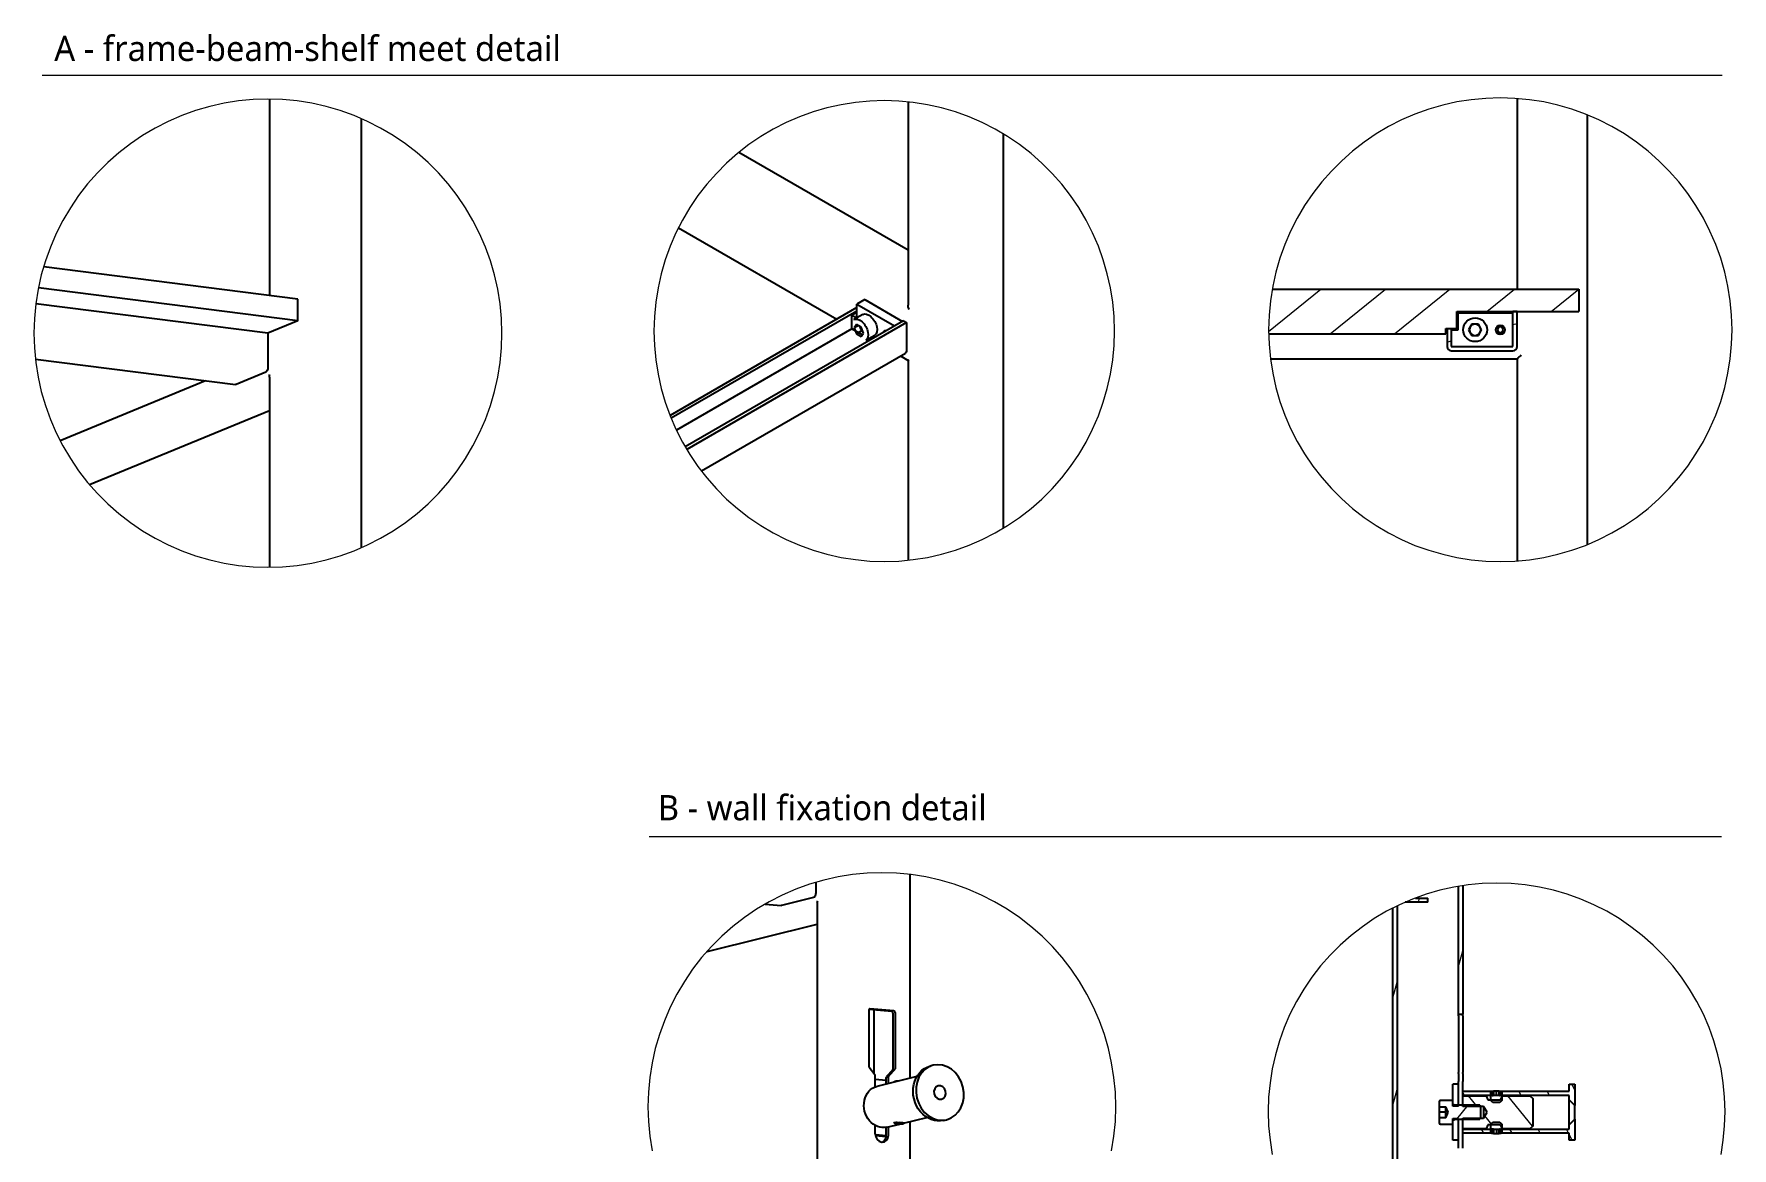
# Model space of a CAD drawing. Header units: inches. Extents: x 20 to 1275, y 6 to 408.
# Drawn here: x 1051.3 to 1253.5, y 151.7 to 284.3 of the extents above; entities that cross this region are included whole.
import ezdxf

# ---------------------------------------------------------------- set-up
doc = ezdxf.new("R2010")
doc.units = ezdxf.units.IN
doc.header["$LTSCALE"] = 12.7
doc.header["$MEASUREMENT"] = 0
for name, color, linetype, lineweight in [('ANNOTATION_TEXT', 251, 'Continuous', 25), ('DETAIL_VIEW_BORDER', 7, 'Continuous', 15), ('SKETCHED_GEOMETRY', 7, 'Continuous', 15), ('VIEW_HATCHES', 7, 'Continuous', 13), ('Visible', 7, 'Continuous', 25)]:
    doc.layers.add(name, color=color, linetype=linetype, lineweight=lineweight)
doc.styles.add('Onshape-Standard-View-Label', font='Open Sans', dxfattribs={"height": 3})

msp = doc.modelspace()

# ---------------------------------------------------------------- linework, layer by layer
at = {"layer": 'DETAIL_VIEW_BORDER', "flags": 128}
for points in [[(1107.04437, 248.692), (1106.98939, 250.4414), (1106.82468, 252.18389), (1106.55087, 253.91261), (1106.16907, 255.62072), (1105.68076, 257.30148), (1105.08788, 258.94827), (1104.39277, 260.55458), (1103.59816, 262.11408), (1102.70721, 263.6206), (1101.72342, 265.06821), (1100.65067, 266.45118), (1099.4932, 267.76407), (1098.25558, 269.0017), (1096.94269, 270.15917), (1095.55971, 271.23191), (1094.1121, 272.21571), (1092.60558, 273.10666), (1091.04608, 273.90126), (1089.43977, 274.59638), (1087.79299, 275.18926), (1086.11222, 275.67756), (1084.40411, 276.05937), (1082.6754, 276.33317), (1080.9329, 276.49789), (1079.18351, 276.55286), (1077.43411, 276.49789), (1075.69161, 276.33317), (1073.9629, 276.05937), (1072.25479, 275.67756), (1070.57403, 275.18926), (1068.92724, 274.59638), (1067.32093, 273.90126), (1065.76143, 273.10666), (1064.25491, 272.21571), (1062.8073, 271.23191), (1061.42432, 270.15917), (1060.11143, 269.0017), (1058.87381, 267.76407), (1057.71634, 266.45118), (1056.6436, 265.06821), (1055.6598, 263.6206), (1054.76885, 262.11408), (1053.97424, 260.55458), (1053.27913, 258.94827), (1052.68625, 257.30148), (1052.19794, 255.62072), (1051.81614, 253.91261), (1051.54234, 252.18389), (1051.37762, 250.4414), (1051.32264, 248.692), (1051.37762, 246.9426), (1051.54234, 245.20011), (1051.81614, 243.4714), (1052.19794, 241.76329), (1052.68625, 240.08252), (1053.27913, 238.43574), (1053.97424, 236.82943), (1054.76885, 235.26993), (1055.6598, 233.76341), (1056.6436, 232.3158), (1057.71634, 230.93282), (1058.87381, 229.61993), (1060.11143, 228.38231), (1061.42432, 227.22484), (1062.8073, 226.15209), (1064.25491, 225.1683), (1065.76143, 224.27734), (1067.32093, 223.48274), (1068.92724, 222.78763), (1070.57403, 222.19475), (1072.25479, 221.70644), (1073.9629, 221.32463), (1075.69161, 221.05083), (1077.43411, 220.88612), (1079.18351, 220.83114), (1080.9329, 220.88612), (1082.6754, 221.05083), (1084.40411, 221.32463), (1086.11222, 221.70644), (1087.79299, 222.19475), (1089.43977, 222.78763), (1091.04608, 223.48274), (1092.60558, 224.27734), (1094.1121, 225.1683), (1095.55971, 226.15209), (1096.94269, 227.22484), (1098.25558, 228.38231), (1099.4932, 229.61993), (1100.65067, 230.93282), (1101.72342, 232.3158), (1102.70721, 233.76341), (1103.59816, 235.26993), (1104.39277, 236.82943), (1105.08788, 238.43574), (1105.68076, 240.08252), (1106.16907, 241.76329), (1106.55087, 243.4714), (1106.82468, 245.20011), (1106.98939, 246.9426)], [(1180.00173, 248.94334), (1179.94762, 250.66522), (1179.78549, 252.3803), (1179.516, 254.08183), (1179.1402, 255.76307), (1178.65957, 257.4174), (1178.07602, 259.03828), (1177.39184, 260.61932), (1176.60973, 262.15429), (1175.73279, 263.63711), (1174.76447, 265.06195), (1173.7086, 266.42318), (1172.56934, 267.71542), (1171.35118, 268.93357), (1170.05894, 270.07283), (1168.69772, 271.12871), (1167.27288, 272.09702), (1165.79006, 272.97397), (1164.25509, 273.75607), (1162.67405, 274.44025), (1161.05316, 275.0238), (1159.39884, 275.50443), (1157.71759, 275.88023), (1156.01607, 276.14973), (1154.30099, 276.31185), (1152.57911, 276.36596), (1150.85723, 276.31185), (1149.14214, 276.14973), (1147.44062, 275.88023), (1145.75938, 275.50443), (1144.10505, 275.0238), (1142.48417, 274.44025), (1140.90312, 273.75607), (1139.36816, 272.97397), (1137.88533, 272.09702), (1136.46049, 271.12871), (1135.09927, 270.07283), (1133.80703, 268.93357), (1132.58888, 267.71542), (1131.44961, 266.42318), (1130.39374, 265.06195), (1129.42542, 263.63711), (1128.54848, 262.15429), (1127.76638, 260.61932), (1127.0822, 259.03828), (1126.49864, 257.4174), (1126.01802, 255.76307), (1125.64222, 254.08183), (1125.37272, 252.3803), (1125.2106, 250.66522), (1125.15649, 248.94334), (1125.2106, 247.22146), (1125.37272, 245.50637), (1125.64222, 243.80485), (1126.01802, 242.12361), (1126.49864, 240.46928), (1127.0822, 238.8484), (1127.76638, 237.26735), (1128.54848, 235.73239), (1129.42542, 234.24956), (1130.39374, 232.82473), (1131.44961, 231.4635), (1132.58888, 230.17126), (1133.80703, 228.95311), (1135.09927, 227.81385), (1136.46049, 226.75797), (1137.88533, 225.78965), (1139.36816, 224.91271), (1140.90312, 224.13061), (1142.48417, 223.44643), (1144.10505, 222.86288), (1145.75938, 222.38225), (1147.44062, 222.00645), (1149.14214, 221.73695), (1150.85723, 221.57483), (1152.57911, 221.52072), (1154.30099, 221.57483), (1156.01607, 221.73695), (1157.71759, 222.00645), (1159.39884, 222.38225), (1161.05316, 222.86288), (1162.67405, 223.44643), (1164.25509, 224.13061), (1165.79006, 224.91271), (1167.27288, 225.78965), (1168.69772, 226.75797), (1170.05894, 227.81385), (1171.35118, 228.95311), (1172.56934, 230.17126), (1173.7086, 231.4635), (1174.76447, 232.82473), (1175.73279, 234.24956), (1176.60973, 235.73239), (1177.39184, 237.26735), (1178.07602, 238.8484), (1178.65957, 240.46928), (1179.1402, 242.12361), (1179.516, 243.80485), (1179.78549, 245.50637), (1179.94762, 247.22146)], [(1253.53846, 249.10064), (1253.48401, 250.83341), (1253.32086, 252.55935), (1253.04966, 254.27163), (1252.67148, 255.96351), (1252.18781, 257.6283), (1251.60057, 259.25944), (1250.91206, 260.85049), (1250.12501, 262.39516), (1249.24252, 263.88737), (1248.26808, 265.32122), (1247.20552, 266.69105), (1246.05905, 267.99147), (1244.83319, 269.21733), (1243.53278, 270.3638), (1242.16294, 271.42635), (1240.72909, 272.40079), (1239.23689, 273.28328), (1237.69221, 274.07033), (1236.10117, 274.75884), (1234.47003, 275.34609), (1232.80524, 275.82975), (1231.11336, 276.20793), (1229.40107, 276.47913), (1227.67514, 276.64228), (1225.94236, 276.69674), (1224.20959, 276.64228), (1222.48366, 276.47913), (1220.77137, 276.20793), (1219.07949, 275.82975), (1217.4147, 275.34609), (1215.78356, 274.75884), (1214.19252, 274.07033), (1212.64784, 273.28328), (1211.15564, 272.40079), (1209.72179, 271.42635), (1208.35195, 270.3638), (1207.05154, 269.21733), (1205.82568, 267.99147), (1204.67921, 266.69105), (1203.61665, 265.32122), (1202.64221, 263.88737), (1201.75972, 262.39516), (1200.97267, 260.85049), (1200.28416, 259.25944), (1199.69692, 257.6283), (1199.21325, 255.96351), (1198.83507, 254.27163), (1198.56387, 252.55935), (1198.40072, 250.83341), (1198.34627, 249.10064), (1198.40072, 247.36787), (1198.56387, 245.64193), (1198.83507, 243.92965), (1199.21325, 242.23777), (1199.69692, 240.57298), (1200.28416, 238.94184), (1200.97267, 237.35079), (1201.75972, 235.80612), (1202.64221, 234.31391), (1203.61665, 232.88006), (1204.67921, 231.51023), (1205.82568, 230.20981), (1207.05154, 228.98395), (1208.35195, 227.83748), (1209.72179, 226.77493), (1211.15564, 225.80048), (1212.64784, 224.918), (1214.19252, 224.13094), (1215.78356, 223.44244), (1217.4147, 222.85519), (1219.07949, 222.37153), (1220.77137, 221.99335), (1222.48366, 221.72215), (1224.20959, 221.559), (1225.94236, 221.50454), (1227.67514, 221.559), (1229.40107, 221.72215), (1231.11336, 221.99335), (1232.80524, 222.37153), (1234.47003, 222.85519), (1236.10117, 223.44244), (1237.69221, 224.13094), (1239.23689, 224.918), (1240.72909, 225.80048), (1242.16294, 226.77493), (1243.53278, 227.83748), (1244.83319, 228.98395), (1246.05905, 230.20981), (1247.20552, 231.51023), (1248.26808, 232.88006), (1249.24252, 234.31391), (1250.12501, 235.80612), (1250.91206, 237.35079), (1251.60057, 238.94184), (1252.18781, 240.57298), (1252.67148, 242.23777), (1253.04966, 243.92965), (1253.32086, 245.64193), (1253.48401, 247.36787)]]:
    msp.add_lwpolyline(points, close=True, dxfattribs=at)
for points in [[(1179.66022, 151.39577), (1179.93397, 153.12412), (1180.09865, 154.86624), (1180.15361, 156.61527), (1180.09865, 158.3643), (1179.93397, 160.10643), (1179.66022, 161.83478), (1179.2785, 163.54253), (1178.79029, 165.22294), (1178.19754, 166.86938), (1177.50257, 168.47535), (1176.70814, 170.03452), (1175.81737, 171.54072), (1174.83378, 172.98802), (1173.76126, 174.37071), (1172.60404, 175.68332), (1171.36668, 176.92069), (1170.05406, 178.07791), (1168.67137, 179.15043), (1167.22407, 180.13402), (1165.71787, 181.02479), (1164.1587, 181.81922), (1162.55273, 182.51419), (1160.90629, 183.10694), (1159.22588, 183.59515), (1157.51813, 183.97687), (1155.78978, 184.25062), (1154.04765, 184.4153), (1152.29862, 184.47026), (1150.54959, 184.4153), (1148.80747, 184.25062), (1147.07912, 183.97687), (1145.37137, 183.59515), (1143.69096, 183.10694), (1142.04452, 182.51419), (1140.43855, 181.81922), (1138.87938, 181.02479), (1137.37317, 180.13402), (1135.92587, 179.15043), (1134.54318, 178.07791), (1133.23057, 176.92069), (1131.99321, 175.68332), (1130.83598, 174.37071), (1129.76346, 172.98802), (1128.77988, 171.54072), (1127.88911, 170.03452), (1127.09467, 168.47535), (1126.39971, 166.86938), (1125.80695, 165.22294), (1125.31875, 163.54253), (1124.93702, 161.83478), (1124.66328, 160.10643), (1124.4986, 158.3643), (1124.44363, 156.61527), (1124.4986, 154.86624), (1124.66328, 153.12412), (1124.93702, 151.39577)], [(1252.23182, 150.94599), (1252.49918, 152.63403), (1252.66001, 154.33553), (1252.7137, 156.04377), (1252.66001, 157.75201), (1252.49918, 159.45351), (1252.23182, 161.14155), (1251.85899, 162.80947), (1251.38217, 164.45069), (1250.80324, 166.05873), (1250.12448, 167.62725), (1249.34858, 169.15005), (1248.47858, 170.62113), (1247.51794, 172.03468), (1246.47043, 173.38512), (1245.34019, 174.66712), (1244.13169, 175.87563), (1242.84968, 177.00586), (1241.49924, 178.05337), (1240.0857, 179.01402), (1238.61462, 179.88401), (1237.09181, 180.65992), (1235.52329, 181.33868), (1233.91525, 181.91761), (1232.27403, 182.39443), (1230.60611, 182.76725), (1228.91807, 183.03461), (1227.21657, 183.19545), (1225.50833, 183.24914), (1223.80009, 183.19545), (1222.09859, 183.03461), (1220.41055, 182.76725), (1218.74263, 182.39443), (1217.10141, 181.91761), (1215.49337, 181.33868), (1213.92485, 180.65992), (1212.40205, 179.88401), (1210.93097, 179.01402), (1209.51742, 178.05337), (1208.16698, 177.00586), (1206.88498, 175.87563), (1205.67647, 174.66712), (1204.54624, 173.38512), (1203.49873, 172.03468), (1202.53808, 170.62113), (1201.66809, 169.15005), (1200.89218, 167.62725), (1200.21342, 166.05873), (1199.63449, 164.45069), (1199.15767, 162.80947), (1198.78485, 161.14155), (1198.51749, 159.45351), (1198.35665, 157.75201), (1198.30296, 156.04377), (1198.35665, 154.33553), (1198.51749, 152.63403), (1198.78485, 150.94599)]]:
    msp.add_lwpolyline(points, dxfattribs=at)
at = {"layer": 'SKETCHED_GEOMETRY'}
for p, q in [((1052.28338, 279.41566), (1252.37541, 279.41566)), ((1124.60021, 188.79672), (1252.28503, 188.79672))]:
    msp.add_line(p, q, dxfattribs=at)
at = {"layer": 'VIEW_HATCHES', "color": 7, "linetype": 'Continuous', "lineweight": 13}
for p, q in [((1198.35295, 248.88815), (1204.58402, 253.93397)), ((1205.67528, 248.60064), (1212.2614, 253.93397)), ((1213.35265, 248.60064), (1219.93877, 253.93397)), ((1224.32309, 251.26731), (1227.61615, 253.93397)), ((1232.00047, 251.26731), (1235.2757, 253.91954)), ((1227.44236, 249.7288), (1227.94236, 249.86278)), ((1219.60903, 247.62987), (1220.10903, 247.76384)), ((1216.19346, 180.96338), (1216.32744, 181.46338)), ((1220.97541, 173.30941), (1221.47541, 175.17544)), ((1213.14208, 169.57546), (1213.64208, 171.44148)), ((1213.14208, 156.82524), (1213.64208, 158.69126)), ((1221.68176, 157.96338), (1221.47541, 158.36835)), ((1223.18978, 156.66338), (1222.16406, 157.93004)), ((1224.92541, 158.20541), (1224.79397, 158.46338)), ((1229.77641, 154.2977), (1226.83499, 157.93004)), ((1228.41572, 157.96338), (1228.16095, 158.46338)), ((1231.78269, 157.96338), (1231.52793, 158.46338)), ((1234.80875, 158.63248), (1234.47031, 159.29671)), ((1220.7566, 155.13004), (1222.10624, 156.79671)), ((1220.28423, 154.54671), (1220.30875, 154.57699)), ((1223.97462, 153.46338), (1223.71986, 153.96338)), ((1224.97131, 154.46338), (1224.10454, 155.53375)), ((1227.3416, 153.46338), (1227.08684, 153.96338)), ((1230.70858, 153.46338), (1230.45382, 153.96338)), ((1234.07556, 153.46338), (1233.8208, 153.96338)), ((1220.90967, 152.63004), (1220.97541, 152.64766)), ((1234.50016, 152.63004), (1234.14208, 153.33282))]:
    msp.add_line(p, q, dxfattribs=at)
at = {"layer": 'Visible', "color": 7}
for p, q in [((1079.3632, 276.54722), (1079.3632, 253.18177)), ((1155.41824, 276.20624), (1155.41824, 252.02169)), ((1227.94236, 276.61702), (1227.94236, 253.93397)), ((1090.33211, 223.17378), (1090.33211, 274.21023)), ((1236.2757, 274.68331), (1236.2757, 223.51796)), ((1166.78914, 225.50357), (1166.78914, 272.38311)), ((1155.41824, 258.58668), (1135.28035, 270.21329)), ((1128.0822, 261.23916), (1146.93296, 250.35567)), ((1082.73823, 252.75423), (1052.47881, 256.58746)), ((1082.73823, 250.15816), (1051.85151, 254.07086)), ((1198.78159, 253.93397), (1235.2757, 253.93397)), ((1235.2757, 253.93397), (1235.2757, 251.26731)), ((1079.18351, 248.692), (1051.54384, 252.19336)), ((1082.73823, 250.15816), (1082.73823, 252.75423)), ((1149.31857, 251.73301), (1127.06836, 238.88684)), ((1149.31857, 251.32476), (1127.20747, 238.55891)), ((1149.31857, 251.18868), (1148.72932, 250.84847)), ((1148.72932, 250.84847), (1149.31612, 250.50968)), ((1148.72932, 249.21548), (1148.72932, 250.84847)), ((1150.02445, 250.91864), (1148.96379, 250.30627)), ((1150.26138, 252.68559), (1149.31857, 252.14126)), ((1149.31857, 252.14126), (1153.79692, 249.55569)), ((1149.31857, 250.5111), (1149.31857, 252.14126)), ((1150.26138, 252.68559), (1154.73973, 250.10002)), ((1220.7757, 249.26731), (1220.7757, 251.26731)), ((1220.7757, 251.26731), (1235.2757, 251.26731)), ((1220.94236, 251.10064), (1227.44236, 251.10064)), ((1220.94236, 249.10064), (1220.94236, 251.10064)), ((1227.44236, 247.10064), (1227.44236, 251.26731)), ((1227.94236, 251.26731), (1227.44236, 251.26731)), ((1227.94236, 247.10064), (1227.94236, 251.26731)), ((1082.73823, 250.15816), (1079.18351, 248.692)), ((1148.72932, 249.21548), (1127.82734, 237.14772)), ((1154.85758, 250.16806), (1128.88085, 235.17039)), ((1155.21113, 249.96394), (1129.06083, 234.86605)), ((1149.96252, 248.50349), (1148.72932, 249.21548)), ((1149.28211, 249.71282), (1149.00994, 249.32563)), ((1149.48135, 249.59779), (1149.00994, 249.32563)), ((1149.00994, 249.32563), (1149.28211, 248.62416)), ((1149.82644, 249.39855), (1149.28211, 249.71282)), ((1149.87137, 248.96437), (1149.28211, 248.62416)), ((1149.66724, 249.49047), (1149.73528, 249.3151)), ((1149.73528, 249.3151), (1149.87137, 248.96437)), ((1150.09861, 248.69709), (1149.82644, 249.39855)), ((1149.87137, 248.96437), (1150.03057, 248.87245)), ((1154.85758, 250.16806), (1155.21113, 249.96394)), ((1155.21113, 249.96394), (1155.21113, 246.56187)), ((1219.44236, 248.60064), (1219.44236, 249.26731)), ((1219.44236, 249.26731), (1220.7757, 249.26731)), ((1219.60903, 249.26731), (1220.10903, 249.26731)), ((1219.60903, 249.26731), (1219.60903, 247.10064)), ((1220.10903, 249.26731), (1220.10903, 247.10064)), ((1220.10903, 249.10064), (1220.94236, 249.10064)), ((1222.55746, 249.76731), (1222.17256, 249.10064)), ((1222.17256, 249.10064), (1222.55746, 248.43397)), ((1223.32727, 249.76731), (1222.55746, 249.76731)), ((1223.71217, 249.10064), (1223.32727, 249.76731)), ((1223.32727, 248.43397), (1223.71217, 249.10064)), ((1225.74991, 249.43397), (1225.55746, 249.10064)), ((1225.55746, 249.10064), (1225.74991, 248.76731)), ((1226.13481, 249.43397), (1225.74991, 249.43397)), ((1225.74991, 248.76731), (1226.13481, 248.76731)), ((1226.32727, 249.10064), (1226.13481, 249.43397)), ((1226.13481, 248.76731), (1226.32727, 249.10064)), ((1079.18351, 248.692), (1079.18351, 244.63565)), ((1149.28211, 248.62416), (1149.82644, 248.30989)), ((1149.82644, 248.30989), (1150.09861, 248.69709)), ((1150.38046, 247.85253), (1151.44112, 248.4649)), ((1150.96849, 247.92269), (1150.73524, 248.05736)), ((1198.36198, 248.60064), (1219.44236, 248.60064)), ((1220.10903, 247.10064), (1227.44236, 247.10064)), ((1222.55746, 248.43397), (1223.32727, 248.43397)), ((1051.50541, 245.59075), (1075.32358, 242.57349)), ((1130.80106, 232.29961), (1155.10758, 246.33298)), ((1154.50402, 245.98452), (1155.41824, 245.45669)), ((1155.41824, 245.45669), (1155.41824, 221.68044)), ((1227.94236, 245.60064), (1198.57041, 245.60064)), ((1220.10903, 246.60064), (1227.44236, 246.60064)), ((1227.94236, 245.60064), (1227.94236, 221.58426)), ((1071.74301, 243.02707), (1054.45051, 235.8947)), ((1078.94114, 244.04892), (1075.38642, 242.58276)), ((1079.3632, 243.47074), (1079.3632, 220.83679)), ((1057.94888, 230.66907), (1079.3632, 239.5015)), ((1155.67617, 160.02534), (1155.67617, 184.26136)), ((1144.41819, 183.31822), (1144.41819, 182.07296)), ((1220.97541, 167.63004), (1220.97541, 182.85672)), ((1221.47541, 182.93591), (1221.47541, 167.63004)), ((1138.40659, 180.74518), (1140.31582, 180.57217)), ((1144.15921, 181.51458), (1140.36095, 180.57576)), ((1144.60487, 180.85342), (1144.60487, 129.85809)), ((1213.14208, 131.82646), (1213.14208, 180.26108)), ((1213.64208, 180.51584), (1213.64208, 131.5717)), ((1217.30875, 180.96338), (1214.6261, 180.96338)), ((1215.83973, 181.46338), (1217.30875, 181.46338)), ((1217.30875, 180.96338), (1217.30875, 181.46338)), ((1131.48744, 175.10964), (1144.60487, 178.35188)), ((1150.73036, 168.12787), (1150.73036, 161.43975)), ((1153.46534, 167.95734), (1150.74703, 168.20367)), ((1153.72431, 168.02135), (1150.87293, 168.27974)), ((1151.3779, 160.56436), (1151.3779, 168.1465)), ((1153.86688, 167.84364), (1153.86688, 161.15553)), ((1153.60791, 167.77963), (1153.60791, 161.09152)), ((1220.97541, 167.63004), (1221.47541, 167.63004)), ((1220.97541, 167.46338), (1220.97541, 167.63004)), ((1220.97541, 167.46338), (1220.97541, 160.69908)), ((1221.47541, 167.46338), (1221.47541, 167.63004)), ((1221.47541, 167.46338), (1221.47541, 160.69908)), ((1150.77212, 161.31944), (1151.47274, 160.44614)), ((1151.51449, 158.98601), (1151.51449, 160.32584)), ((1151.51449, 159.89464), (1152.82378, 159.776)), ((1156.4491, 160.21638), (1151.69875, 159.04224)), ((1152.82378, 159.32031), (1152.82378, 160.11971)), ((1153.56615, 160.97878), (1152.86554, 160.23245)), ((1153.08275, 159.38432), (1153.08275, 160.18372)), ((1153.82512, 161.04279), (1153.12451, 160.29646)), ((1158.40473, 161.55817), (1158.05944, 161.47282)), ((1220.97541, 160.58123), (1220.97541, 160.69908)), ((1220.97541, 160.58123), (1220.97541, 159.76219)), ((1220.97541, 159.76219), (1220.97541, 159.64434)), ((1221.47541, 160.58123), (1221.47541, 160.69908)), ((1221.47541, 160.58123), (1221.47541, 159.76219)), ((1221.47541, 159.76219), (1221.47541, 159.64434)), ((1153.84897, 159.62457), (1153.72706, 159.5574)), ((1220.97541, 159.29671), (1220.30875, 159.29671)), ((1220.30875, 156.71338), (1220.30875, 159.29671)), ((1220.97541, 159.29671), (1220.97541, 159.64434)), ((1220.97541, 156.71338), (1220.97541, 159.29671)), ((1221.47541, 158.46338), (1221.47541, 159.64434)), ((1221.47541, 157.96338), (1221.47541, 158.46338)), ((1221.47541, 158.46338), (1224.92541, 158.46338)), ((1224.92541, 157.96338), (1221.47541, 157.96338)), ((1221.47541, 157.96338), (1221.47541, 157.93004)), ((1221.47541, 157.93004), (1224.2578, 157.93004)), ((1221.47541, 156.66338), (1221.47541, 157.93004)), ((1224.2578, 157.93004), (1224.47541, 157.46338)), ((1224.80875, 158.39465), (1224.93508, 158.46759)), ((1224.80875, 157.38426), (1224.80875, 158.39465)), ((1224.92541, 158.46338), (1224.92541, 157.96338)), ((1224.93508, 158.46759), (1225.14208, 158.46759)), ((1225.47541, 158.46759), (1225.14208, 158.46759)), ((1225.14208, 158.46759), (1225.14208, 157.96759)), ((1225.80875, 157.96759), (1225.14208, 157.96759)), ((1225.80875, 158.46759), (1225.47541, 158.46759)), ((1225.47541, 157.96759), (1225.47541, 158.46759)), ((1225.80875, 158.46759), (1226.01575, 158.46759)), ((1225.80875, 157.96759), (1225.80875, 158.46759)), ((1225.97541, 157.46338), (1226.19302, 157.93004)), ((1226.01575, 158.46759), (1226.14208, 158.39465)), ((1226.02541, 158.46338), (1234.14208, 158.46338)), ((1226.02541, 157.96338), (1226.02541, 158.46338)), ((1234.14208, 157.96338), (1226.02541, 157.96338)), ((1226.14208, 158.39465), (1226.14208, 157.38426)), ((1226.19302, 157.93004), (1229.47541, 157.93004)), ((1229.47541, 157.93004), (1229.80875, 157.59671)), ((1234.14208, 159.29671), (1234.80875, 159.29671)), ((1234.14208, 158.46338), (1234.14208, 159.29671)), ((1234.14208, 157.45671), (1234.14208, 157.96338)), ((1234.80875, 159.29671), (1234.80875, 156.79004)), ((1218.64208, 157.21338), (1218.64208, 156.63004)), ((1218.64208, 156.63004), (1218.64208, 155.96338)), ((1218.64208, 156.63004), (1219.47541, 156.63004)), ((1218.64208, 155.96338), (1218.64208, 155.29671)), ((1219.47541, 155.96338), (1218.64208, 155.96338)), ((1220.30875, 157.38004), (1218.80875, 157.38004)), ((1219.71806, 155.96338), (1219.47541, 156.63004)), ((1219.47541, 156.29671), (1219.47541, 156.63004)), ((1219.47541, 155.63004), (1219.47541, 156.29671)), ((1219.47541, 155.29671), (1219.71806, 155.96338)), ((1220.30875, 156.95167), (1220.30875, 157.38004)), ((1220.97541, 156.71338), (1220.30875, 156.71338)), ((1220.49318, 156.80579), (1220.34182, 156.89408)), ((1223.49774, 156.79671), (1220.52677, 156.79671)), ((1223.94208, 156.66338), (1221.47541, 156.66338)), ((1223.49774, 156.79671), (1223.64208, 156.65237)), ((1223.64208, 155.27438), (1223.64208, 156.65237)), ((1224.36268, 155.96338), (1223.94208, 156.66338)), ((1223.94208, 156.66338), (1223.94208, 155.26338)), ((1223.94208, 155.26338), (1224.36268, 155.96338)), ((1224.47541, 157.46338), (1225.97541, 157.46338)), ((1225.05875, 157.13426), (1224.80875, 157.38426)), ((1225.89208, 157.13426), (1225.05875, 157.13426)), ((1226.14208, 157.38426), (1225.89208, 157.13426)), ((1229.80875, 157.59671), (1229.80875, 154.33004)), ((1234.80875, 156.79004), (1234.14208, 157.45671)), ((1234.14208, 154.47004), (1234.14208, 157.45671)), ((1234.80875, 155.13671), (1234.80875, 156.79004)), ((1151.51449, 153.39054), (1151.51449, 154.38664)), ((1152.82378, 153.18441), (1152.82378, 154.17153)), ((1152.8985, 154.18831), (1154.44823, 154.57136)), ((1153.08275, 153.24842), (1153.08275, 154.23385)), ((1153.72706, 154.69734), (1153.84897, 154.63018)), ((1154.04116, 154.68122), (1154.03313, 154.62362)), ((1154.03313, 154.62362), (1154.36238, 154.59379)), ((1154.37843, 154.70897), (1154.04116, 154.68122)), ((1154.36238, 154.70765), (1154.36238, 154.59379)), ((1154.36238, 154.59379), (1154.69965, 154.62154)), ((1154.70768, 154.67914), (1154.37843, 154.70897)), ((1154.65528, 154.72592), (1154.70369, 154.72167)), ((1154.69965, 154.67986), (1154.69965, 154.62154)), ((1154.69965, 154.62154), (1154.70768, 154.67914)), ((1154.89184, 154.63018), (1155.01375, 154.69734)), ((1155.03543, 154.7165), (1157.64885, 155.36246)), ((1155.67617, 128.96919), (1155.67617, 154.87487)), ((1159.6591, 155.00092), (1160.0044, 155.08627)), ((1218.64208, 155.29671), (1218.64208, 154.71338)), ((1219.47541, 155.29671), (1218.64208, 155.29671)), ((1218.80875, 154.54671), (1220.30875, 154.54671)), ((1219.47541, 155.29671), (1219.47541, 155.63004)), ((1220.30875, 152.63004), (1220.30875, 155.21338)), ((1220.30875, 155.21338), (1220.97541, 155.21338)), ((1220.30875, 154.54671), (1220.30875, 154.97509)), ((1220.34182, 155.03267), (1220.49318, 155.12096)), ((1220.52677, 155.13004), (1223.49774, 155.13004)), ((1220.97541, 152.63004), (1220.97541, 155.21338)), ((1221.47541, 155.26338), (1223.94208, 155.26338)), ((1221.47541, 153.99671), (1221.47541, 155.26338)), ((1221.47541, 153.99671), (1221.47541, 153.96338)), ((1224.2578, 153.99671), (1221.47541, 153.99671)), ((1221.47541, 153.46338), (1221.47541, 153.96338)), ((1221.47541, 153.96338), (1224.92541, 153.96338)), ((1223.64208, 155.27438), (1223.49774, 155.13004)), ((1224.47541, 154.46338), (1224.2578, 153.99671)), ((1225.97541, 154.46338), (1224.47541, 154.46338)), ((1224.80875, 154.54253), (1225.05875, 154.79253)), ((1224.80875, 153.53214), (1224.80875, 154.54253)), ((1224.92541, 153.96338), (1224.92541, 153.46338)), ((1225.05875, 154.79253), (1225.89208, 154.79253)), ((1225.14208, 153.9592), (1225.14208, 153.4592)), ((1225.14208, 153.9592), (1225.80875, 153.9592)), ((1225.47541, 153.9592), (1225.47541, 153.4592)), ((1225.80875, 153.4592), (1225.80875, 153.9592)), ((1225.89208, 154.79253), (1226.14208, 154.54253)), ((1226.19302, 153.99671), (1225.97541, 154.46338)), ((1226.02541, 153.96338), (1234.14208, 153.96338)), ((1226.02541, 153.46338), (1226.02541, 153.96338)), ((1226.14208, 154.54253), (1226.14208, 153.53214)), ((1229.47541, 153.99671), (1226.19302, 153.99671)), ((1229.80875, 154.33004), (1229.47541, 153.99671)), ((1234.14208, 154.47004), (1234.80875, 155.13671)), ((1234.14208, 153.96338), (1234.14208, 154.47004)), ((1234.80875, 155.13671), (1234.80875, 152.63004)), ((1151.51815, 153.30273), (1152.82378, 153.18441)), ((1151.53464, 153.1846), (1152.81726, 153.06837)), ((1220.97541, 152.63004), (1220.30875, 152.63004)), ((1220.97541, 151.71338), (1220.97541, 152.63004)), ((1224.92541, 153.46338), (1221.47541, 153.46338)), ((1221.47541, 152.63004), (1221.47541, 153.46338)), ((1221.47541, 151.71338), (1221.47541, 152.63004)), ((1224.93508, 153.4592), (1224.80875, 153.53214)), ((1225.14208, 153.4592), (1224.93508, 153.4592)), ((1225.14208, 153.4592), (1225.47541, 153.4592)), ((1225.47541, 153.4592), (1225.80875, 153.4592)), ((1226.01575, 153.4592), (1225.80875, 153.4592)), ((1226.14208, 153.53214), (1226.01575, 153.4592)), ((1234.14208, 153.46338), (1226.02541, 153.46338)), ((1234.14208, 152.63004), (1234.14208, 153.46338)), ((1234.80875, 152.63004), (1234.14208, 152.63004))]:
    msp.add_line(p, q, dxfattribs=at)
at = {"layer": 'Visible', "color": 7, "flags": 128}
for points in [[(1155.56468, 251.52889), (1155.51373, 251.6272), (1155.47273, 251.72811), (1155.44271, 251.82915), (1155.42439, 251.92782), (1155.41824, 252.02169)], [(1155.41824, 245.45669), (1155.42439, 245.46025), (1155.44271, 245.47082), (1155.47273, 245.48816), (1155.51373, 245.51183), (1155.56468, 245.54125)], [(1227.94236, 245.60064), (1227.95197, 245.61025), (1227.98043, 245.6387), (1228.02663, 245.6849), (1228.08881, 245.74709), (1228.16458, 245.82285), (1228.25102, 245.9093), (1228.34482, 246.00309), (1228.44236, 246.10064)], [(1079.3632, 243.47074), (1079.3703, 243.56475), (1079.39139, 243.6628), (1079.42587, 243.76209)], [(1144.60487, 180.85342), (1144.61308, 180.94745), (1144.63744, 181.04681), (1144.67716, 181.14823)], [(1225.11189, 157.92033), (1225.09315, 157.92388), (1225.08295, 157.92588), (1225.07176, 157.92816), (1225.06568, 157.92943), (1225.05924, 157.9308), (1225.04539, 157.93383), (1225.03056, 157.93715), (1225.01515, 157.94069), (1224.98411, 157.94809), (1224.96924, 157.95178), (1224.95536, 157.95534), (1224.94901, 157.957), (1224.9432, 157.95855), (1224.93804, 157.95993), (1224.93362, 157.96113), (1224.93007, 157.9621), (1224.92749, 157.96281), (1224.92598, 157.96322), (1224.92541, 157.96338)], [(1226.02541, 157.96338), (1226.02444, 157.96311), (1226.023, 157.96272), (1226.02072, 157.96209), (1226.01754, 157.96122), (1226.01355, 157.96013), (1226.0088, 157.95885), (1226.00339, 157.95741), (1225.99739, 157.95583), (1225.99087, 157.95413), (1225.98391, 157.95235), (1225.96896, 157.94862), (1225.95311, 157.94479), (1225.93682, 157.94097), (1225.92059, 157.93726), (1225.90491, 157.93375), (1225.89025, 157.93056), (1225.88346, 157.92911), (1225.8771, 157.92777), (1225.87122, 157.92656), (1225.86577, 157.92546), (1225.8559, 157.92352), (1225.847, 157.92183), (1225.8386, 157.92026)], [(1153.82041, 154.69964), (1153.82276, 154.71181), (1153.82553, 154.7179), (1153.8302, 154.72401), (1153.8371, 154.73008), (1153.84584, 154.73602), (1153.86681, 154.74692), (1153.88912, 154.75566), (1153.90931, 154.7614), (1153.94526, 154.76703), (1153.96394, 154.76907), (1153.98443, 154.77091), (1154.00748, 154.77237), (1154.03373, 154.7733), (1154.06327, 154.77359), (1154.09606, 154.7732), (1154.13209, 154.77205), (1154.17131, 154.77008), (1154.25332, 154.76431), (1154.29026, 154.76126), (1154.30639, 154.75986), (1154.32047, 154.75861), (1154.3321, 154.75756), (1154.34093, 154.75675), (1154.35278, 154.75564), (1154.35898, 154.75504), (1154.36747, 154.75419), (1154.37876, 154.75306), (1154.39246, 154.75169), (1154.42539, 154.74838), (1154.46285, 154.74463), (1154.50146, 154.74078), (1154.53788, 154.73718), (1154.5706, 154.734), (1154.60043, 154.73113), (1154.65528, 154.72592)], [(1154.70369, 154.72167), (1154.76453, 154.71658), (1154.79569, 154.71437), (1154.82743, 154.71242), (1154.85868, 154.71019), (1154.87373, 154.70878), (1154.88818, 154.70706), (1154.89505, 154.70608), (1154.90146, 154.70506), (1154.90723, 154.70403), (1154.91218, 154.70301), (1154.91612, 154.70204), (1154.91888, 154.70115), (1154.92025, 154.70037), (1154.92041, 154.6997)], [(1224.92541, 153.96338), (1224.92972, 153.96455), (1224.93226, 153.96524), (1224.93527, 153.96606), (1224.93888, 153.96705), (1224.94309, 153.9682), (1224.9479, 153.9695), (1224.95329, 153.97094), (1224.95924, 153.9725), (1224.96574, 153.97418), (1224.97277, 153.97597), (1224.98032, 153.97785), (1224.98837, 153.97981), (1224.9969, 153.98184), (1225.01523, 153.98606), (1225.05375, 153.99449), (1225.07208, 153.99837), (1225.08061, 154.00014), (1225.08856, 154.00177), (1225.0958, 154.00325), (1225.10224, 154.00454), (1225.10774, 154.00564), (1225.11221, 154.0065), (1225.11573, 154.00717), (1225.11852, 154.00768), (1225.1229, 154.00844)], [(1225.83922, 154.00638), (1225.86369, 154.00161), (1225.88893, 153.9965), (1225.90207, 153.99372), (1225.91569, 153.99073), (1225.94425, 153.98411), (1225.9585, 153.98066), (1225.97218, 153.97729), (1225.98486, 153.9741), (1225.9907, 153.97261), (1225.99613, 153.97121), (1226.00111, 153.96992), (1226.00558, 153.96875), (1226.00959, 153.96769), (1226.01322, 153.96671), (1226.01963, 153.96497), (1226.02541, 153.96338)]]:
    msp.add_lwpolyline(points, dxfattribs=at)
at = {"layer": 'Visible', "color": 7}
for centre, radius in [((1222.94236, 249.10064), 1.41667), ((1225.94236, 249.10064), 0.55), ((1225.94236, 249.10064), 0.54033)]:
    msp.add_circle(centre, radius, dxfattribs=at)
for centre, radius, start, end in [((1222.94236, 249.10064), 0.66667, 150, 210), ((1222.94236, 249.10064), 0.66667, 90, 150), ((1222.94236, 249.10064), 0.66667, 210, 270), ((1222.94236, 249.10064), 0.66667, 30, 90), ((1222.94236, 249.10064), 0.66667, 270, 330), ((1222.94236, 249.10064), 0.66667, 330, 30), ((1220.10903, 247.10064), 0.5, 180, 270), ((1227.44236, 247.10064), 0.5, 270, 0), ((1218.80875, 157.21338), 0.16667, 90, 180), ((1220.37541, 156.95167), 0.06667, 180, 239.7435628), ((1220.52677, 156.86338), 0.06667, 239.7435628, 270), ((1218.80875, 154.71338), 0.16667, 180, 270), ((1220.37541, 154.97509), 0.06667, 120.2564372, 180), ((1220.52677, 155.06338), 0.06667, 90, 120.2564372)]:
    msp.add_arc(centre, radius, start, end, dxfattribs=at)
at = {"layer": 'Visible', "color": 7, "extrusion": (0, 0, -1)}
for centre, major_axis, ratio, start_param, end_param in [((1150.73279, 249.69177), (-0.70833, 1.22687), 0.577350269, 0, 3.141592654), ((1149.67213, 249.0794), (-0.70833, 1.22687), 0.577350269, 0, 3.141592654), ((1150.14353, 249.35156), (-0.33333, 0.57735), 0.577350269, 4.974188368, 5.245106889), ((1150.14353, 249.35156), (-0.33333, 0.57735), 0.577350269, 4.189391389, 4.974188368), ((1152.85411, 248.46703), (-0.27017, 0.46794), 0.577350269, 5.77254715, 6.793823465), ((1154.85758, 246.76599), (-0.25, 0.43301), 0.577350269, 2.35619449, 3.141592654), ((1078.94114, 244.53568), (0.06284, 0.49604), 0.471901122, 1.308535694, 2.879332021), ((1075.38642, 243.06952), (0.06284, 0.49604), 0.471901122, 2.879332021, 3.141592654), ((1144.15921, 182.00895), (0.04512, 0.49796), 0.512112292, 1.395660384, 2.96645671), ((1140.36095, 181.07013), (0.04512, 0.49796), 0.512112292, 2.96645671, 3.141592654), ((1158.85927, 158.23687), (0.79983, -3.23595), 0.845779511, 0, 3.141592654), ((1152.29862, 156.61527), (0.59987, -2.42696), 0.845779511, 0, 3.141592654), ((1154.37041, 154.7235), (-0.66667, 0), 0.149659681, 0, 0.85410903), ((1154.37041, 154.7235), (-0.66667, 0), 0.149659681, 3.141592654, 3.406863709)]:
    msp.add_ellipse(centre, major_axis=major_axis, ratio=ratio, start_param=start_param, end_param=end_param, dxfattribs=at)
at = {"layer": 'Visible', "color": 7}
for centre, major_axis, ratio, start_param, end_param in [((1152.85411, 248.46703), (0.275, -0.47631), 0.577350269, 2.600408237, 3.68277707), ((1150.87293, 168.11495), (-0.03999, 0.1618), 0.845779511, 5.998862923, 7.56965925), ((1153.46534, 167.79255), (-0.03999, 0.1618), 0.845779511, 4.428066596, 5.998862923), ((1153.72431, 167.85656), (-0.03999, 0.1618), 0.845779511, 4.428066596, 5.998862923), ((1150.87293, 161.42683), (-0.03999, 0.1618), 0.845779511, 1.286473943, 2.071872106), ((1151.37192, 160.33876), (-0.03999, 0.1618), 0.845779511, 4.428066596, 5.21346476), ((1152.96635, 160.10679), (-0.03999, 0.1618), 0.845779511, 0.501075779, 1.286473943), ((1153.22532, 160.1708), (-0.03999, 0.1618), 0.845779511, 0.501075779, 1.286473943), ((1153.46534, 161.10444), (-0.03999, 0.1618), 0.845779511, 3.642668433, 4.428066596), ((1153.72431, 161.16845), (-0.03999, 0.1618), 0.845779511, 3.642668433, 4.428066596), ((1154.37041, 159.53125), (0.66667, 0), 0.149659681, 2.12255922, 3.071730935), ((1154.37041, 159.60336), (0.54033, 0), 0.149659681, 1.715056555, 2.876321598), ((1152.29862, 153.31948), (-0.21995, 0.88989), 0.845779511, 1.286473943, 4.428066596), ((1152.03965, 153.25547), (-0.21995, 0.88989), 0.845779511, 3.314494003, 4.428066596)]:
    msp.add_ellipse(centre, major_axis=major_axis, ratio=ratio, start_param=start_param, end_param=end_param, dxfattribs=at)
at = {"layer": 'Visible', "color": 7, "extrusion": (0, 0, -1)}
for centre, major_axis, ratio in [((1159.20456, 158.32222), (0.79983, -3.23595), 0.845779511), ((1159.20456, 158.32222), (0.19836, -0.80252), 0.845779511), ((1154.37041, 154.65138), (-0.54033, 0), 0.149659681)]:
    msp.add_ellipse(centre, major_axis=major_axis, ratio=ratio, dxfattribs=at)

# ---------------------------------------------------------------- texts
at = {"layer": 'ANNOTATION_TEXT', "color": 7, "char_height": 3, "attachment_point": 2, "style": 'Onshape-Standard-View-Label'}
for s, insert in [(' A - frame-beam-shelf meet detail', (1083.39431, 284.08725)), (' B - wall fixation detail', (1144.68278, 193.72009))]:
    msp.add_mtext(s, dxfattribs=dict(at, insert=insert))

doc.saveas('drawing.dxf')
